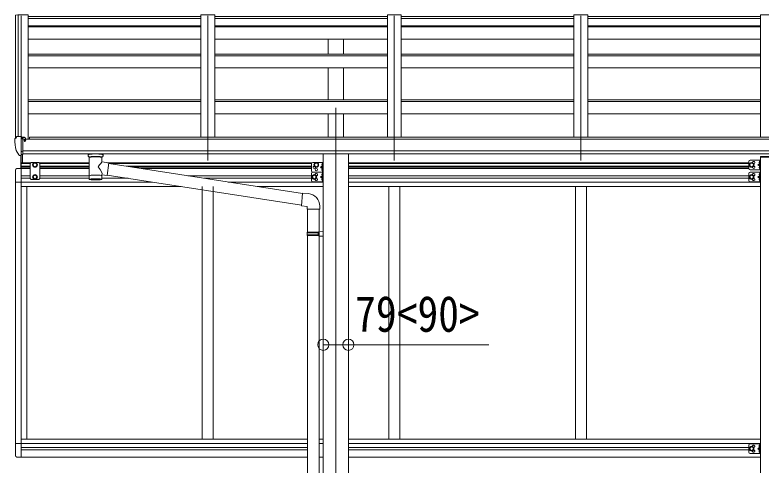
# Model space of a CAD drawing. Units: millimetres at full size, sheet at 1:40; details may follow other scales. Extents: x -11181 to 11305, y -7804 to 7716.
# Drawn here: x -752 to 1927, y 418 to 2033 of the extents above; entities that cross this region are included whole.
import ezdxf
from ezdxf.enums import TextEntityAlignment as Align

# ---------------------------------------------------------------- set-up
doc = ezdxf.new("R2010")
doc.units = ezdxf.units.MM
doc.header["$LTSCALE"] = 40
doc.header["$PDMODE"] = 32
doc.header["$PDSIZE"] = 40
for name, color, linetype, lineweight in [('0-1_本体', 4, 'Continuous', 9), ('0-2_部品', 7, 'Continuous', 9), ('0-8_PARTS2', 2, 'Continuous', 9), ('0-A_寸法', 6, 'Continuous', 9), ('1-1_GLASS', 4, 'Continuous', 9), ('1-2_GLASS_SEAL', 7, 'Continuous', 9), ('1-3_NOTPRINT', 4, 'Continuous', 9)]:
    doc.layers.add(name, color=color, linetype=linetype, lineweight=lineweight)
doc.styles.add('ＭＳ ゴシック', font='')
doc.styles.get('ＭＳ ゴシック').set_extended_font_data('MS Gothic')

msp = doc.modelspace()

# ---------------------------------------------------------------- linework, layer by layer
at = {"layer": '0-1_本体'}
for p, q in [((-750.11, 2031.94), (-750.12, 1590.88)), ((-749.17, 2032.82), (-741.33, 2033.23)), ((-741.11, 2033.15), (-741.11, 1597.42)), ((-741.04, 2033.04), (-740.41, 2031.42)), ((-85.31, 2027.17), (-705.31, 2027.17)), ((-705.11, 2033.24), (-705.11, 1587.24)), ((-705.11, 2020.24), (-85.11, 2020.24)), ((-85.11, 2033.24), (-85.11, 1593.95)), ((-35.11, 2033.24), (-85.11, 2033.24)), ((-35.11, 2033.24), (-35.11, 1593.95)), ((-35.11, 2020.24), (584.89, 2020.24)), ((584.89, 2033.24), (584.89, 1593.95)), ((634.89, 2033.24), (584.89, 2033.24)), ((634.89, 2033.24), (634.89, 1593.95)), ((634.89, 2020.24), (1254.89, 2020.24)), ((1254.89, 2033.24), (1254.89, 1593.95)), ((1304.89, 2033.24), (1254.89, 2033.24)), ((1304.89, 2033.24), (1304.89, 1593.95)), ((1304.89, 2020.24), (1924.89, 2020.24)), ((1924.89, 2033.24), (1924.89, 1593.95)), ((1974.89, 2033.24), (1924.89, 2033.24)), ((-705.11, 1993.53), (-85.11, 1993.53)), ((-705.11, 1990.95), (-85.11, 1990.95)), ((-35.11, 1993.53), (584.89, 1993.53)), ((-35.11, 1990.95), (584.89, 1990.95)), ((634.89, 1993.53), (1254.89, 1993.53)), ((634.89, 1990.95), (1254.89, 1990.95)), ((1304.89, 1993.53), (1924.89, 1993.53)), ((1304.89, 1990.95), (1924.89, 1990.95)), ((-705.11, 1946.21), (-85.11, 1946.21)), ((-35.11, 1946.21), (584.89, 1946.21)), ((372.39, 1892.48), (372.39, 1946.21)), ((427.39, 1892.48), (427.39, 1946.21)), ((634.89, 1946.21), (1254.89, 1946.21)), ((1304.89, 1946.21), (1924.89, 1946.21)), ((-705.11, 1892.48), (-85.11, 1892.48)), ((-705.11, 1886.91), (-85.11, 1886.91)), ((-35.11, 1892.48), (584.89, 1892.48)), ((-35.11, 1886.91), (584.89, 1886.91)), ((634.89, 1892.48), (1254.89, 1892.48)), ((634.89, 1886.91), (1254.89, 1886.91)), ((1304.89, 1892.48), (1924.89, 1892.48)), ((1304.89, 1886.91), (1924.89, 1886.91)), ((-705.11, 1842.91), (-85.11, 1842.91)), ((-35.11, 1842.91), (584.89, 1842.91)), ((372.39, 1728.83), (372.39, 1842.91)), ((427.39, 1728.83), (427.39, 1842.91)), ((634.89, 1842.91), (1254.89, 1842.91)), ((1304.89, 1842.91), (1924.89, 1842.91)), ((-705.11, 1728.83), (-85.11, 1728.83)), ((-705.11, 1722.03), (-85.11, 1722.03)), ((-35.11, 1728.83), (584.89, 1728.83)), ((-35.11, 1722.03), (584.89, 1722.03)), ((634.89, 1728.83), (1254.89, 1728.83)), ((634.89, 1722.03), (1254.89, 1722.03)), ((1304.89, 1728.83), (1924.89, 1728.83)), ((1304.89, 1722.03), (1924.89, 1722.03)), ((-705.11, 1678.48), (-85.11, 1678.48)), ((-35.11, 1678.48), (584.89, 1678.48)), ((372.39, 1593.95), (372.39, 1678.48)), ((427.39, 1593.95), (427.39, 1678.48)), ((634.89, 1678.48), (1254.89, 1678.48)), ((1304.89, 1678.48), (1924.89, 1678.48)), ((4623.39, 1587.24), (-723.61, 1587.24)), ((-700.11, 1587.24), (-700.11, 1593.95)), ((4599.89, 1593.95), (-700.11, 1593.95)), ((-723.61, 1546.02), (4623.39, 1546.02)), ((4623.39, 1534.17), (-723.61, 1534.25)), ((354.69, 1534.08), (354.69, -1321.99)), ((445.09, 1534.08), (445.09, -1321.99))]:
    msp.add_line(p, q, dxfattribs=at)
msp.add_lwpolyline([(-740.41, 1597.42), (-740.41, 2033.24), (-705.11, 2033.24)], dxfattribs=at)
msp.add_circle((-716.14, 1582.51), 3, dxfattribs=at)
for centre, radius, start, end in [((-749.11, 2031.82), 1, 93, 173.32986), ((-741.32, 2032.93), 0.301, 21.06327, 92.86679)]:
    msp.add_arc(centre, radius, start, end, dxfattribs=at)
at = {"layer": '0-2_部品'}
for p, q in [((584.69, 2027.17), (-35.31, 2027.17)), ((1254.69, 2027.17), (634.69, 2027.17)), ((1924.69, 2027.17), (1304.69, 2027.17)), ((-752.31, 1588.06), (-752.31, 1587.43)), ((-745.4, 1596.87), (-749.47, 1591.06)), ((-730.31, 1528.94), (-730.31, 1597.43)), ((-728.81, 1596.52), (-730.31, 1596.52)), ((-723.81, 1587.7), (-730.31, 1588.1)), ((-728.81, 1596.52), (-728.81, 1590.35)), ((-719.14, 1595.02), (-728.81, 1595.74)), ((-728.81, 1592.75), (-714.81, 1592.69)), ((-719.34, 1582.52), (-718.81, 1582.52)), ((-718.81, 1582.52), (-718.51, 1582.52)), ((-718.31, 1592.71), (-718.31, 1594.6)), ((-713.81, 1591.58), (-713.81, 1587.25)), ((-737.94, 1530.75), (-747.68, 1546.13)), ((-731.81, 1529.03), (-735.52, 1529.25)), ((-731.81, 1529.03), (-730.31, 1528.94)), ((-730.31, 1531.13), (-729.81, 1531.13)), ((-729.81, 1531.13), (-729.31, 1532.13)), ((-723.81, 1532.13), (-729.31, 1532.13)), ((-489.82, 1527.93), (-489.82, 1534.05)), ((-435.82, 1527.93), (-435.82, 1534.05)), ((-485.72, 1523.43), (-485.73, 1443.14)), ((-439.92, 1505.86), (-439.92, 1523.44)), ((-414.69, 1501.95), (-439.92, 1505.86)), ((-414.69, 1501.95), (-421.71, 1456.69)), ((280.42, 1392.05), (-415.01, 1499.93)), ((-439.9, 1443.14), (-439.92, 1459.77)), ((-439.92, 1459.51), (-421.71, 1456.69)), ((276.75, 1350.11), (-421.44, 1458.43)), ((301.41, 1391.99), (280.57, 1393.81)), ((342.49, 1336.24), (342.49, 1347.16)), ((296.49, 1336.24), (342.49, 1336.24)), ((298.49, 1336.24), (298.49, 1253.58)), ((340.49, 1336.24), (340.49, 1256.14)), ((296.49, 1251.58), (297.49, 1253.58)), ((296.49, 1251.58), (340.49, 1251.58)), ((296.49, 1251.58), (296.49, 1243.58)), ((296.49, 1243.58), (340.49, 1243.58)), ((296.49, 1243.58), (297.49, 1241.58)), ((297.49, 1253.58), (340.49, 1253.58)), ((297.49, 1241.58), (340.49, 1241.58)), ((298.49, 1241.58), (298.49, 297.4)), ((336.01, 1251.58), (335.58, 1253.58)), ((338.49, 1256.08), (354.49, 1256.55)), ((338.49, 1254.08), (338.49, 1256.08)), ((338.49, 1254.08), (340.49, 1254.08)), ((338.49, 1239.08), (338.49, 1241.08)), ((338.49, 1239.08), (354.49, 1238.61)), ((340.49, 1239.03), (340.49, 299.95)), ((354.49, 1256.55), (354.49, 1238.61))]:
    msp.add_line(p, q, dxfattribs=at)
for points in [[(-730.31, 1597.43), (-742.31, 1597.43), (-744.65, 1597.29)], [(-723.81, 1532.13), (-723.81, 1590.35), (-728.81, 1590.35)], [(-719.14, 1595.02), (-718.97, 1595), (-718.81, 1594.97), (-718.67, 1594.93), (-718.55, 1594.88), (-718.45, 1594.82), (-718.37, 1594.75), (-718.33, 1594.68), (-718.31, 1594.6)], [(-718.51, 1583.71), (-718.51, 1582.52), (-713.81, 1582.52)], [(-713.81, 1584.14), (-713.81, 1582.52), (-713.34, 1582.52)], [(-730.31, 1542.82), (-727.15, 1543.23), (-723.81, 1543.66)], [(-489.78, 1527.87), (-489.8, 1528.23), (-489.55, 1529.19), (-489.03, 1530.07), (-488.23, 1530.91), (-487.12, 1531.71), (-485.72, 1532.43)], [(-489.78, 1527.99), (-489.8, 1527.63), (-489.55, 1526.67), (-489.03, 1525.79), (-488.23, 1524.95), (-487.12, 1524.15), (-485.72, 1523.43)], [(-439.92, 1532.42), (-439.68, 1532.32), (-438.33, 1531.59), (-437.21, 1530.74), (-436.46, 1529.88), (-436, 1528.98), (-435.83, 1528.09)], [(-439.92, 1523.44), (-439.68, 1523.53), (-438.33, 1524.27), (-437.21, 1525.12), (-436.46, 1525.98), (-436, 1526.88), (-435.83, 1527.77)], [(280.57, 1393.81), (276.56, 1347.99), (296.49, 1346.24), (296.49, 1336.24)], [(336.01, 1251.58), (336.01, 1243.58), (335.58, 1241.58)], [(338.49, 1241.08), (340.49, 1241.08), (340.49, 1254.08)]]:
    msp.add_lwpolyline(points, dxfattribs=at)
for centre, radius, start, end in [((-749.31, 1588.06), 3, 93, 180), ((-559.82, 1587.44), 192.49, 180.0008, 192.1233), ((-744.58, 1596.29), 1, 93.5, 145), ((-716.31, 1582.52), 2.5, 151.64236, 180), ((-716.31, 1582.52), 2.5, 0, 151.64236), ((-745.08, 1547.63), 3, 191.83348, 210), ((-735.34, 1532.25), 3, 210, 266.5), ((-472.75, 1482.71), 51.38, 92.46126, 104.61963), ((-452.86, 1482.71), 51.38, 75.38037, 87.53874), ((297.49, 1347.16), 45, 0, 85)]:
    msp.add_arc(centre, radius, start, end, dxfattribs=at)
for centre, major_axis, ratio, start_param, end_param in [((-714.81, 1591.59), (-0.02, 1.1), 0.906239, 4.6917496, 6.2625459), ((-451.82, 1527.93), (16, 0), 0.361356, 0, 0.0194874), ((-451.82, 1527.93), (16, 0), 0.361356, 6.2636979, 6.2831853), ((-462.82, 1522.24), (-22.91, -0.42), 0.072511, 4.711586, 6.2823824), ((-462.79, 1523.87), (-22.91, -0.42), 0.072511, 4.711586, 6.2823824), ((-462.84, 1523.86), (22.92, -0.42), 0.07247, 0.0008089, 1.5716053), ((-462.84, 1522.24), (22.92, -0.42), 0.07247, 0.0008089, 1.5716053), ((-460.26, 1483.66), (20.32, 22.25), 0.045535, 4.9756507, 6.2441899), ((-462.82, 1486.31), (-22.81, 26.62), 0.234429, 3.1563334, 4.5976381), ((-462.82, 1455.58), (22.91, 0), 0.122865, 6.2831853, 9.424778), ((-462.82, 1443.14), (22.92, 0), 0.101955, 6.2829723, 9.4248207), ((-462.82, 1443.14), (22.92, 0), 0.101955, 3.1415499, 6.2833984)]:
    msp.add_ellipse(centre, major_axis=major_axis, ratio=ratio, start_param=start_param, end_param=end_param, dxfattribs=at)
at = {"layer": '0-8_PARTS2'}
for p, q in [((-730.11, 2030.11), (-730.11, 1510.83)), ((-60.11, 2030.11), (-60.11, 1510.83)), ((609.89, 2030.11), (609.89, 1510.83)), ((1279.89, 2030.11), (1279.89, 1510.83)), ((399.89, 1699.63), (399.89, -1375.6))]:
    msp.add_line(p, q, dxfattribs=at)
at = {"layer": '0-A_寸法'}
for p, q in [((354.69, 849.29), (445.09, 849.29)), ((445.09, 849.29), (949.23, 849.29))]:
    msp.add_line(p, q, dxfattribs=at)
for p in [(354.69, 849.29), (445.09, 849.29)]:
    msp.add_point(p, dxfattribs=at)
at = {"layer": '1-1_GLASS'}
for p, q in [((-730.11, 1502.92), (-694.61, 1502.92)), ((-665.61, 1502.92), (-485.52, 1502.92)), ((-419.85, 1502.92), (314.69, 1502.92)), ((445.09, 1502.92), (1882.89, 1502.92)), ((-730.11, 1499.42), (-697.61, 1499.42)), ((-730.11, 1490.42), (-697.61, 1490.42)), ((-730.11, 1486.92), (-697.61, 1486.92)), ((-730.11, 1482.62), (-730.11, 1282.42)), ((-697.61, 1481.92), (-730.11, 1481.92)), ((-662.61, 1499.42), (-485.52, 1499.42)), ((-662.61, 1490.42), (-485.52, 1490.42)), ((-662.61, 1486.92), (-485.52, 1486.92)), ((-485.52, 1481.92), (-662.61, 1481.92)), ((-410.59, 1499.42), (312.71, 1499.42)), ((-352.58, 1490.42), (312.69, 1490.42)), ((-330.01, 1486.92), (312.69, 1486.92)), ((31.96, 1481.92), (-297.79, 1481.92)), ((312.69, 1481.92), (31.96, 1481.92)), ((445.09, 1499.42), (1882.89, 1499.42)), ((445.09, 1490.42), (1882.89, 1490.42)), ((445.09, 1486.92), (1882.89, 1486.92)), ((1882.89, 1481.92), (445.09, 1481.92)), ((-730.11, 1455.92), (-697.61, 1455.92)), ((-730.11, 1446.92), (-697.61, 1446.92)), ((-662.61, 1455.92), (-485.53, 1455.92)), ((-662.61, 1446.92), (-485.53, 1446.92)), ((-439.7, 1446.92), (-346.15, 1446.92)), ((-131.32, 1455.92), (312.69, 1455.92)), ((-73.31, 1446.92), (312.69, 1446.92)), ((445.09, 1455.92), (1882.89, 1455.92)), ((445.09, 1446.92), (1882.89, 1446.92)), ((-750.11, 1433.22), (-750.11, 1331.62)), ((-259.13, 1433.42), (-730.11, 1433.42)), ((13.71, 1433.42), (354.69, 1433.42)), ((445.09, 1433.42), (1924.89, 1433.42)), ((-750.11, 1417.42), (-750.11, 494.62)), ((-155.99, 1417.42), (-730.11, 1417.42)), ((-730.11, 1417.42), (-730.11, 445.42)), ((-710.11, 1417.42), (-710.11, 1347.42)), ((-710.11, 1417.42), (-710.11, 510.42)), ((-80.11, 510.42), (-80.11, 1417.42)), ((-80.11, 1405.48), (-80.11, 1347.42)), ((-40.11, 510.42), (-40.11, 1417.42)), ((-40.11, 1399.27), (-40.11, 1347.42)), ((354.69, 1417.42), (116.85, 1417.42)), ((445.09, 1417.42), (1924.89, 1417.42)), ((589.89, 1417.42), (589.89, 1347.42)), ((589.89, 510.42), (589.89, 1417.42)), ((629.89, 1417.42), (629.89, 1347.42)), ((629.89, 510.42), (629.89, 1417.42)), ((1259.89, 1417.42), (1259.89, 1347.42)), ((1259.89, 1417.42), (1259.89, 510.42)), ((1299.89, 1417.42), (1299.89, 1347.42)), ((1299.89, 1417.42), (1299.89, 510.42)), ((-730.11, 510.42), (298.69, 510.42)), ((340.89, 510.42), (354.89, 510.42)), ((445.09, 510.42), (1924.89, 510.42)), ((-730.11, 494.42), (296.69, 494.42)), ((340.89, 494.42), (354.89, 494.42)), ((445.09, 494.42), (1924.89, 494.42)), ((-730.11, 480.92), (298.69, 480.92)), ((-730.11, 471.92), (298.69, 471.92)), ((445.09, 480.92), (1882.89, 480.92)), ((445.09, 471.92), (1882.89, 471.92)), ((-730.11, 445.92), (298.69, 445.92)), ((340.89, 445.92), (354.89, 445.92)), ((445.09, 445.92), (1924.89, 445.92))]:
    msp.add_line(p, q, dxfattribs=at)
at = {"layer": '1-2_GLASS_SEAL'}
for p, q in [((-731.61, 1482.42), (-731.61, 1529.02)), ((-731.61, 1482.42), (-731.61, 1529.02)), ((-730.11, 1482.42), (-730.11, 1528.93)), ((-724.61, 1502.92), (-724.61, 1532.13)), ((-693.61, 1503.92), (-697.61, 1499.92)), ((-666.61, 1503.92), (-693.61, 1503.92)), ((-666.61, 1503.92), (-662.61, 1499.92)), ((317.69, 1503.92), (354.69, 1503.92)), ((352.19, 1503.92), (352.19, 1468.92)), ((354.69, 1503.92), (354.69, 1468.92)), ((1882.89, 1507.42), (1882.89, 1482.42)), ((1892.89, 1502.43), (1886.39, 1498.68)), ((1887.89, 1512.42), (1924.89, 1512.42)), ((1899.39, 1498.68), (1892.89, 1502.43)), ((1922.14, 1505.11), (1919.91, 1506.22)), ((1922.14, 1502.74), (1919.91, 1501.62)), ((1921.89, 1507.92), (1921.08, 1507.78)), ((1921.89, 1507.92), (1922.39, 1507.84)), ((1921.89, 1499.92), (1921.89, 1507.92)), ((1922.77, 1503.92), (1922.14, 1505.11)), ((1922.77, 1503.92), (1922.14, 1502.74)), ((1922.39, 1512.42), (1922.39, 1477.42)), ((1922.39, 1507.84), (1922.39, 1500.01)), ((1924.89, 1512.42), (1924.89, 1477.42)), ((1925.89, 1525.14), (1973.89, 1525.14)), ((-750.61, 1476.13), (-750.61, 1433.22)), ((-730.11, 1482.42), (-745.4, 1481.62)), ((-697.61, 1499.92), (-697.61, 1446.43)), ((-662.61, 1446.43), (-662.61, 1499.92)), ((312.69, 1498.92), (312.69, 1473.92)), ((352.19, 1486.42), (345.19, 1486.42)), ((351.69, 1499.42), (350.88, 1499.28)), ((351.69, 1491.42), (350.88, 1491.57)), ((351.69, 1481.42), (350.88, 1481.28)), ((351.69, 1473.42), (350.88, 1473.57)), ((351.69, 1491.42), (352.19, 1491.51)), ((351.69, 1473.42), (352.19, 1473.51)), ((1886.39, 1498.68), (1886.39, 1491.17)), ((1886.39, 1491.17), (1892.89, 1487.42)), ((1887.89, 1477.42), (1924.89, 1477.42)), ((1892.89, 1487.42), (1899.39, 1491.17)), ((1899.39, 1491.17), (1899.39, 1498.68)), ((1922.39, 1499.92), (1915.39, 1494.92)), ((1922.14, 1487.11), (1919.91, 1488.22)), ((1922.14, 1484.74), (1919.91, 1483.62)), ((1921.89, 1499.92), (1921.08, 1500.07)), ((1921.89, 1489.92), (1921.08, 1489.78)), ((1921.89, 1481.92), (1921.08, 1482.07)), ((1921.89, 1499.92), (1922.39, 1500.01)), ((1921.89, 1489.92), (1922.39, 1489.84)), ((1921.89, 1481.92), (1921.89, 1489.92)), ((1921.89, 1481.92), (1922.39, 1482.01)), ((1922.77, 1485.92), (1922.14, 1487.11)), ((1922.77, 1485.92), (1922.14, 1484.74)), ((1922.39, 1489.84), (1922.39, 1482.01)), ((-680.11, 1458.93), (-686.61, 1455.18)), ((-686.61, 1455.18), (-686.61, 1447.67)), ((-686.61, 1447.67), (-680.11, 1443.92)), ((-673.61, 1455.18), (-680.11, 1458.93)), ((-680.11, 1443.92), (-673.61, 1447.67)), ((-673.61, 1447.67), (-673.61, 1455.18)), ((312.69, 1463.92), (312.69, 1438.92)), ((317.69, 1468.92), (354.69, 1468.92)), ((317.69, 1468.92), (354.69, 1468.92)), ((352.19, 1451.42), (345.19, 1451.42)), ((351.69, 1464.42), (350.88, 1464.28)), ((351.69, 1456.42), (350.88, 1456.57)), ((351.69, 1456.42), (352.19, 1456.51)), ((352.19, 1468.92), (352.19, 1433.92)), ((354.69, 1468.92), (354.69, 1433.92)), ((1882.89, 1463.92), (1882.89, 1438.92)), ((1892.89, 1458.93), (1886.39, 1455.18)), ((1886.39, 1455.18), (1886.39, 1447.67)), ((1886.39, 1447.67), (1892.89, 1443.92)), ((1887.89, 1468.92), (1924.89, 1468.92)), ((1899.39, 1455.18), (1892.89, 1458.93)), ((1892.89, 1443.92), (1899.39, 1447.67)), ((1899.39, 1447.67), (1899.39, 1455.18)), ((1922.39, 1456.42), (1915.39, 1451.42)), ((1922.14, 1461.61), (1919.91, 1462.72)), ((1922.14, 1459.24), (1919.91, 1458.12)), ((1921.89, 1464.42), (1921.08, 1464.28)), ((1921.89, 1456.42), (1921.08, 1456.57)), ((1921.89, 1464.42), (1922.39, 1464.34)), ((1921.89, 1456.42), (1921.89, 1464.42)), ((1921.89, 1456.42), (1922.39, 1456.51)), ((1922.77, 1460.42), (1922.14, 1461.61)), ((1922.77, 1460.42), (1922.14, 1459.24)), ((1922.39, 1468.92), (1922.39, 1433.92)), ((1922.39, 1464.34), (1922.39, 1456.51)), ((1924.89, 1468.92), (1924.89, 1433.92)), ((-730.11, 1433.22), (-750.61, 1433.22)), ((-693.61, 1442.43), (-697.61, 1446.43)), ((-666.61, 1442.43), (-693.61, 1442.43)), ((-666.61, 1442.43), (-662.61, 1446.43)), ((317.69, 1433.92), (354.69, 1433.92)), ((351.69, 1446.42), (350.88, 1446.28)), ((351.69, 1438.42), (350.88, 1438.57)), ((351.69, 1438.42), (352.19, 1438.51)), ((1887.89, 1433.92), (1924.89, 1433.92)), ((1922.14, 1443.61), (1919.91, 1444.72)), ((1922.14, 1441.24), (1919.91, 1440.12)), ((1921.89, 1446.42), (1921.08, 1446.28)), ((1921.89, 1438.42), (1921.08, 1438.57)), ((1921.89, 1446.42), (1922.39, 1446.34)), ((1921.89, 1438.42), (1921.89, 1446.42)), ((1921.89, 1438.42), (1922.39, 1438.51)), ((1922.77, 1442.42), (1922.14, 1443.61)), ((1922.77, 1442.42), (1922.14, 1441.24)), ((1922.39, 1446.34), (1922.39, 1438.51)), ((-730.11, 494.62), (-750.61, 494.62)), ((-750.61, 451.71), (-750.61, 494.62)), ((1882.69, 488.92), (1882.69, 463.92)), ((1892.69, 483.93), (1886.19, 480.18)), ((1887.69, 493.92), (1924.69, 493.92)), ((1899.19, 480.18), (1892.69, 483.93)), ((1921.94, 486.61), (1919.71, 487.72)), ((1921.94, 484.24), (1919.71, 483.12)), ((1921.69, 489.42), (1920.88, 489.28)), ((1921.69, 489.42), (1922.19, 489.34)), ((1921.69, 481.42), (1921.69, 489.42)), ((1922.57, 485.42), (1921.94, 486.61)), ((1922.57, 485.42), (1921.94, 484.24)), ((1922.19, 493.92), (1922.19, 458.92)), ((1922.19, 489.34), (1922.19, 481.51)), ((1924.69, 493.92), (1924.69, 458.92)), ((1886.19, 480.18), (1886.19, 472.67)), ((1886.19, 472.67), (1892.69, 468.92)), ((1887.69, 458.92), (1924.69, 458.92)), ((1892.69, 468.92), (1899.19, 472.67)), ((1899.19, 472.67), (1899.19, 480.18)), ((1922.19, 481.42), (1915.19, 476.42)), ((1921.94, 468.61), (1919.71, 469.72)), ((1921.94, 466.24), (1919.71, 465.12)), ((1921.69, 481.42), (1920.88, 481.57)), ((1921.69, 471.42), (1920.88, 471.28)), ((1921.69, 463.42), (1920.88, 463.57)), ((1921.69, 481.42), (1922.19, 481.51)), ((1921.69, 471.42), (1922.19, 471.34)), ((1921.69, 463.42), (1921.69, 471.42)), ((1921.69, 463.42), (1922.19, 463.51)), ((1922.57, 467.42), (1921.94, 468.61)), ((1922.57, 467.42), (1921.94, 466.24)), ((1922.19, 471.34), (1922.19, 463.51)), ((-730.11, 445.42), (-745.4, 446.22))]:
    msp.add_line(p, q, dxfattribs=at)
for points in [[(-686.61, 1498.68), (-680.11, 1502.43), (-673.61, 1498.68)], [(1924.39, 1523.64), (1924.39, 1522.14), (1975.39, 1522.14)], [(-673.61, 1498.68), (-673.61, 1491.17), (-680.11, 1487.42), (-686.61, 1491.17), (-686.61, 1498.68)], [(352.19, 1491.42), (345.19, 1486.42), (352.19, 1481.42)], [(352.57, 1495.42), (351.94, 1496.61), (349.71, 1497.72)], [(352.57, 1495.42), (351.94, 1494.24), (349.71, 1493.12)], [(352.57, 1477.42), (351.94, 1478.61), (349.71, 1479.72)], [(352.57, 1477.42), (351.94, 1476.24), (349.71, 1475.12)], [(351.69, 1491.42), (351.69, 1499.42), (352.19, 1499.34), (352.19, 1491.51)], [(351.69, 1473.42), (351.69, 1481.42), (352.19, 1481.34), (352.19, 1473.51)], [(1922.39, 1494.92), (1915.39, 1494.92), (1922.39, 1489.92)], [(352.19, 1456.42), (345.19, 1451.42), (352.19, 1446.42)], [(352.57, 1460.42), (351.94, 1461.61), (349.71, 1462.72)], [(352.57, 1460.42), (351.94, 1459.24), (349.71, 1458.12)], [(351.69, 1456.42), (351.69, 1464.42), (352.19, 1464.34), (352.19, 1456.51)], [(1922.39, 1451.42), (1915.39, 1451.42), (1922.39, 1446.42)], [(352.57, 1442.42), (351.94, 1443.61), (349.71, 1444.72)], [(352.57, 1442.42), (351.94, 1441.24), (349.71, 1440.12)], [(351.69, 1438.42), (351.69, 1446.42), (352.19, 1446.34), (352.19, 1438.51)], [(1922.19, 476.42), (1915.19, 476.42), (1922.19, 471.42)]]:
    msp.add_lwpolyline(points, dxfattribs=at)
for points in [[(329.69, 1487.42), (336.19, 1491.17), (336.19, 1498.68), (329.69, 1502.43), (323.19, 1498.68), (323.19, 1491.17)], [(322.69, 1443.92), (329.19, 1447.67), (329.19, 1455.18), (322.69, 1458.93), (316.19, 1455.18), (316.19, 1447.67)]]:
    msp.add_lwpolyline(points, close=True, dxfattribs=at)
for centre, radius in [((-680.11, 1494.92), 8.5), ((-680.11, 1494.92), 7.5), ((-680.11, 1494.92), 6.5), ((329.69, 1494.92), 8.5), ((329.69, 1494.92), 7.5), ((329.69, 1494.92), 6.5), ((1892.89, 1494.92), 8.5), ((1892.89, 1494.92), 7.5), ((1892.89, 1494.92), 6.5), ((329.69, 1477.92), 4.25), ((-680.11, 1451.42), 8.5), ((-680.11, 1451.42), 7.5), ((-680.11, 1451.42), 6.5), ((322.69, 1451.42), 8.5), ((322.69, 1451.42), 7.5), ((322.69, 1451.42), 6.5), ((1892.89, 1451.42), 8.5), ((1892.89, 1451.42), 7.5), ((1892.89, 1451.42), 6.5), ((1892.69, 476.42), 8.5), ((1892.69, 476.42), 7.5), ((1892.69, 476.42), 6.5)]:
    msp.add_circle(centre, radius, dxfattribs=at)
for centre, radius, start, end in [((317.69, 1498.92), 5, 90, 180), ((1887.89, 1507.42), 5, 90, 180), ((1899.89, 1503.42), 4.25, 274.76077, 186.29431), ((1925.99, 1503.92), 6.5, 147.94412, 212.05588), ((1921.24, 1506.9), 0.9, 100, 147.94412), ((1921.24, 1500.95), 0.9, 212.05588, 260), ((1925.89, 1523.64), 1.5, 90, 180), ((-745.11, 1476.13), 5.5, 93, 180), ((317.69, 1473.92), 5, 180, 270), ((322.69, 1486.42), 4.25, 94.76077, 6.29431), ((355.79, 1495.42), 6.5, 147.94412, 212.05588), ((355.79, 1477.42), 6.5, 147.94412, 212.05588), ((351.04, 1498.4), 0.9, 100, 147.94412), ((351.04, 1492.45), 0.9, 212.05588, 260), ((351.04, 1480.4), 0.9, 100, 147.94412), ((351.04, 1474.45), 0.9, 212.05588, 260), ((1887.89, 1482.42), 5, 180, 270), ((1899.89, 1486.42), 4.25, 173.70569, 85.23923), ((1925.99, 1485.92), 6.5, 147.94412, 212.05588), ((1921.24, 1488.9), 0.9, 100, 147.94412), ((1921.24, 1482.95), 0.9, 212.05588, 260), ((317.69, 1463.92), 5, 90, 180), ((329.69, 1459.92), 4.25, 274.76077, 186.29431), ((329.69, 1442.92), 4.25, 173.70569, 85.23923), ((355.79, 1460.42), 6.5, 147.94412, 212.05588), ((351.04, 1463.4), 0.9, 100, 147.94412), ((351.04, 1457.45), 0.9, 212.05588, 260), ((1887.89, 1463.92), 5, 90, 180), ((1899.89, 1459.92), 4.25, 274.76077, 186.29431), ((1899.89, 1442.92), 4.25, 173.70569, 85.23923), ((1925.99, 1460.42), 6.5, 147.94412, 212.05588), ((1921.24, 1463.4), 0.9, 100, 147.94412), ((1921.24, 1457.45), 0.9, 212.05588, 260), ((317.69, 1438.92), 5, 180, 270), ((355.79, 1442.42), 6.5, 147.94412, 212.05588), ((351.04, 1445.4), 0.9, 100, 147.94412), ((351.04, 1439.45), 0.9, 212.05588, 260), ((1887.89, 1438.92), 5, 180, 270), ((1925.99, 1442.42), 6.5, 147.94412, 212.05588), ((1921.24, 1445.4), 0.9, 100, 147.94412), ((1921.24, 1439.45), 0.9, 212.05588, 260), ((1887.69, 488.92), 5, 90, 180), ((1899.69, 484.92), 4.25, 274.76077, 186.29431), ((1925.79, 485.42), 6.5, 147.94412, 212.05588), ((1921.04, 488.4), 0.9, 100, 147.94412), ((1887.69, 463.92), 5, 180, 270), ((1899.69, 467.92), 4.25, 173.70569, 85.23923), ((1925.79, 467.42), 6.5, 147.94412, 212.05588), ((1921.04, 482.45), 0.9, 212.05588, 260), ((1921.04, 470.4), 0.9, 100, 147.94412), ((1921.04, 464.45), 0.9, 212.05588, 260), ((-745.11, 451.71), 5.5, 180, 267)]:
    msp.add_arc(centre, radius, start, end, dxfattribs=at)
at = {"layer": '1-3_NOTPRINT'}
msp.add_line((1924.89, 1522.14), (1924.89, -1021.97), dxfattribs=at)

# ---------------------------------------------------------------- texts
at = {"layer": '0-A_寸法', "color": 7, "style": 'ＭＳ ゴシック', "width": 0.85}
msp.add_text('79<90>', height=129, dxfattribs=at).set_placement((469.09, 857.29), align=Align.BOTTOM_LEFT)

doc.saveas('drawing.dxf')
